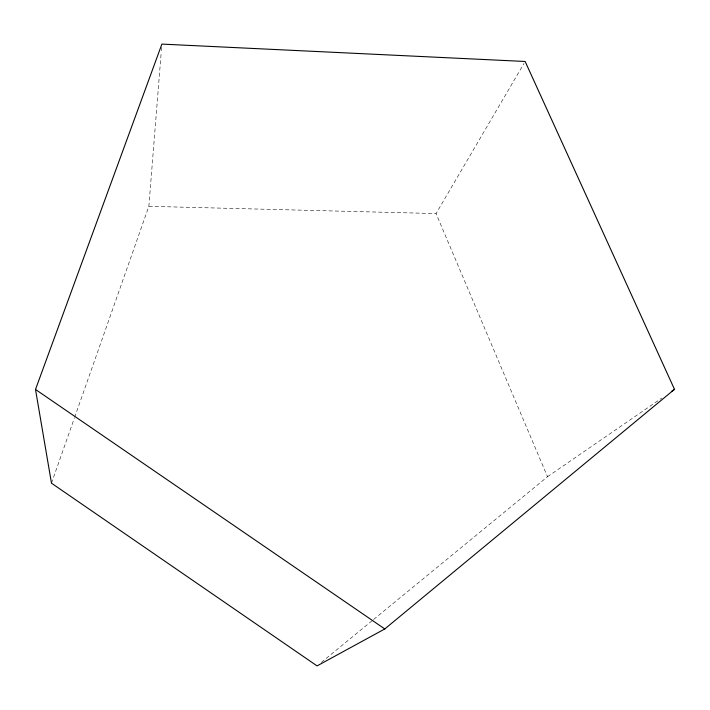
<?xml version="1.0" encoding="UTF-8"?>
<svg xmlns="http://www.w3.org/2000/svg" width="710" height="710" viewBox="0 0 710 710"><rect width="100%" height="100%" fill="white"/><g stroke="black" fill="none" stroke-linecap="round" stroke-linejoin="round"><path stroke-width="0.53" stroke-dasharray="3.55 2.66" d="M74.63 417.356L148.86 206.317L161.259 51.83M161.347 50.721L161.614 47.41M51.475 483.182L74.257 418.403M373.611 619.484L547.516 476.729L436.064 213.568L524.024 63.385M321.346 662.377L372.75 620.185M547.516 476.729L661.711 398.141M148.86 206.317L436.064 213.568"/><path stroke-width="1.06" d="M35.5 389.453L161.88 44.1L525.143 61.477L674.5 389.337L384.793 628.945L317.068 665.9L51.475 483.182L35.5 389.453L384.793 628.945M671.758 391.228L674.5 389.337"/></g></svg>
